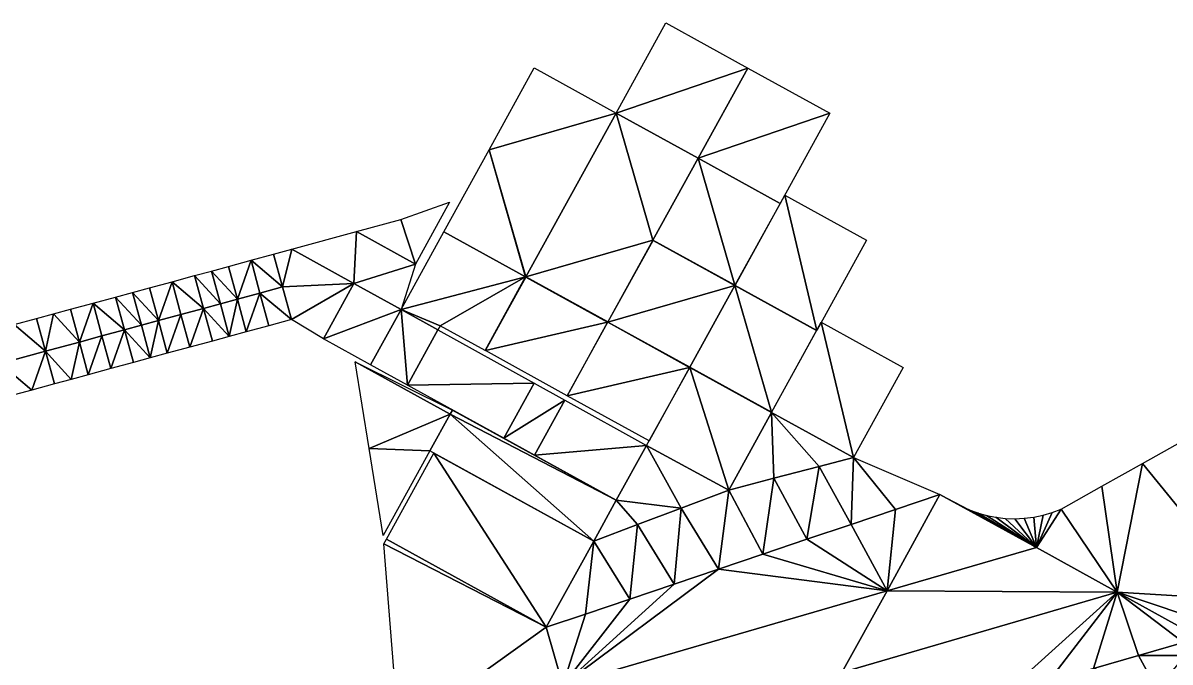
# Model space of a CAD drawing. Header units: millimetres. Extents: x 236046 to 236475, y 140480 to 140633.
# Drawn here: x 236120.76 to 236169.81, y 140606.14 to 140633.47 of the extents above; entities that cross this region are included whole.
import ezdxf

# ---------------------------------------------------------------- set-up
doc = ezdxf.new("R2010")
doc.units = ezdxf.units.MM
doc.layers.add('pas de calque', color=7, linetype='Continuous')

msp = doc.modelspace()

# ---------------------------------------------------------------- linework, layer by layer
at = {"layer": 'pas de calque'}
for points in [[(236146.127, 140629.62, 75.48), (236148.251, 140633.473, 75.48), (236151.754, 140631.542, 75.43), (236146.127, 140629.62, 75.48)], [(236146.127, 140629.62, 75.48), (236140.692, 140628.048, 75.513), (236142.624, 140631.551, 75.513), (236146.127, 140629.62, 75.48)], [(236146.127, 140629.62, 75.48), (236151.754, 140631.542, 75.43), (236149.629, 140627.689, 75.43), (236146.127, 140629.62, 75.48)], [(236155.257, 140629.61, 75.38), (236149.629, 140627.689, 75.43), (236151.754, 140631.542, 75.43), (236155.257, 140629.61, 75.38)], [(236140.692, 140628.048, 75.513), (236146.127, 140629.62, 75.48), (236142.264, 140622.614, 75.48), (236140.692, 140628.048, 75.513)], [(236142.264, 140622.614, 75.48), (236146.127, 140629.62, 75.48), (236147.698, 140624.186, 75.43), (236142.264, 140622.614, 75.48)], [(236147.698, 140624.186, 75.43), (236146.127, 140629.62, 75.48), (236149.629, 140627.689, 75.43), (236147.698, 140624.186, 75.43)], [(236155.257, 140629.61, 75.38), (236153.132, 140625.757, 75.38), (236149.629, 140627.689, 75.43), (236155.257, 140629.61, 75.38)], [(236138.761, 140624.546, 75.513), (236140.692, 140628.048, 75.513), (236142.25, 140622.611, 75.48), (236138.761, 140624.546, 75.513)], [(236142.25, 140622.611, 75.48), (236140.692, 140628.048, 75.513), (236142.264, 140622.614, 75.48), (236142.25, 140622.611, 75.48)], [(236147.698, 140624.186, 75.43), (236149.629, 140627.689, 75.43), (236151.201, 140622.254, 75.38), (236147.698, 140624.186, 75.43)], [(236151.201, 140622.254, 75.38), (236149.629, 140627.689, 75.43), (236153.132, 140625.757, 75.38), (236151.201, 140622.254, 75.38)], [(236139, 140625.808, 74.305), (236137.541, 140623.161, 74.35), (236136.919, 140625.061, 74.329), (236139, 140625.808, 74.305)], [(236153.334, 140626.103, 75.22), (236154.704, 140620.323, 75.17), (236151.21, 140622.25, 75.22), (236153.334, 140626.103, 75.22)], [(236153.334, 140626.103, 75.22), (236156.828, 140624.176, 75.17), (236154.704, 140620.323, 75.17), (236153.334, 140626.103, 75.22)], [(236136.919, 140625.061, 74.329), (236137.541, 140623.161, 74.35), (236135.026, 140624.547, 74.35), (236136.919, 140625.061, 74.329)], [(236135.026, 140624.547, 74.35), (236134.912, 140622.328, 75.28), (236132.253, 140623.795, 75.28), (236135.026, 140624.547, 74.35)], [(236134.912, 140622.328, 75.28), (236135.026, 140624.547, 74.35), (236137.541, 140623.161, 74.35), (236134.912, 140622.328, 75.28)], [(236138.761, 140624.546, 75.513), (236142.25, 140622.611, 75.48), (236136.926, 140621.218, 75.499), (236138.761, 140624.546, 75.513)], [(236132.253, 140623.795, 75.28), (236131.856, 140622.184, 75.28), (236131.476, 140623.584, 75.258), (236132.253, 140623.795, 75.28)], [(236132.253, 140623.795, 75.28), (236134.912, 140622.328, 75.28), (236131.856, 140622.184, 75.28), (236132.253, 140623.795, 75.28)], [(236145.767, 140620.683, 75.43), (236142.264, 140622.614, 75.48), (236147.698, 140624.186, 75.43), (236145.767, 140620.683, 75.43)], [(236147.702, 140624.172, 75.27), (236151.196, 140622.246, 75.22), (236145.776, 140620.678, 75.27), (236147.702, 140624.172, 75.27)], [(236129.926, 140621.66, 75.09), (236129.546, 140623.06, 75.068), (236130.511, 140623.322, 75.163), (236129.926, 140621.66, 75.09)], [(236130.891, 140621.922, 75.185), (236129.926, 140621.66, 75.09), (236130.511, 140623.322, 75.163), (236130.891, 140621.922, 75.185)], [(236130.511, 140623.322, 75.163), (236131.476, 140623.584, 75.258), (236131.856, 140622.184, 75.28), (236130.511, 140623.322, 75.163)], [(236130.891, 140621.922, 75.185), (236130.511, 140623.322, 75.163), (236131.856, 140622.184, 75.28), (236130.891, 140621.922, 75.185)], [(236128.099, 140622.667, 75.061), (236128.822, 140622.863, 75.065), (236129.202, 140621.464, 75.086), (236128.099, 140622.667, 75.061)], [(236129.926, 140621.66, 75.09), (236128.822, 140622.863, 75.065), (236129.546, 140623.06, 75.068), (236129.926, 140621.66, 75.09)], [(236129.202, 140621.464, 75.086), (236128.822, 140622.863, 75.065), (236129.926, 140621.66, 75.09), (236129.202, 140621.464, 75.086)], [(236134.912, 140622.328, 75.28), (236137.541, 140623.161, 74.35), (236136.926, 140621.218, 75.499), (236134.912, 140622.328, 75.28)], [(236126.168, 140622.143, 74.871), (236127.133, 140622.405, 74.966), (236126.548, 140620.743, 74.892), (236126.168, 140622.143, 74.871)], [(236126.548, 140620.743, 74.892), (236127.133, 140622.405, 74.966), (236127.513, 140621.005, 74.988), (236126.548, 140620.743, 74.892)], [(236128.478, 140621.267, 75.083), (236127.133, 140622.405, 74.966), (236128.099, 140622.667, 75.061), (236128.478, 140621.267, 75.083)], [(236127.133, 140622.405, 74.966), (236128.478, 140621.267, 75.083), (236127.513, 140621.005, 74.988), (236127.133, 140622.405, 74.966)], [(236128.478, 140621.267, 75.083), (236128.099, 140622.667, 75.061), (236129.202, 140621.464, 75.086), (236128.478, 140621.267, 75.083)], [(236131.856, 140622.184, 75.28), (236134.912, 140622.328, 75.28), (236132.236, 140620.785, 75.302), (236131.856, 140622.184, 75.28)], [(236132.236, 140620.785, 75.302), (236134.912, 140622.328, 75.28), (236133.609, 140619.964, 75.326), (236132.236, 140620.785, 75.302)], [(236133.609, 140619.964, 75.326), (236134.912, 140622.328, 75.28), (236136.926, 140621.218, 75.499), (236133.609, 140619.964, 75.326)], [(236138.599, 140620.524, 75.508), (236136.926, 140621.218, 75.499), (236142.25, 140622.611, 75.48), (236138.599, 140620.524, 75.508)], [(236138.599, 140620.524, 75.508), (236142.25, 140622.611, 75.48), (236140.526, 140619.462, 75.48), (236138.599, 140620.524, 75.508)], [(236142.25, 140622.611, 75.48), (236142.254, 140622.608, 75.48), (236140.526, 140619.462, 75.48), (236142.25, 140622.611, 75.48)], [(236140.526, 140619.462, 75.48), (236142.254, 140622.608, 75.48), (236142.259, 140622.605, 75.48), (236140.526, 140619.462, 75.48)], [(236145.762, 140620.674, 75.27), (236140.534, 140619.457, 75.32), (236142.268, 140622.601, 75.32), (236145.762, 140620.674, 75.27)], [(236142.25, 140622.611, 75.48), (236142.264, 140622.614, 75.48), (236142.254, 140622.608, 75.48), (236142.25, 140622.611, 75.48)], [(236142.259, 140622.605, 75.48), (236142.254, 140622.608, 75.48), (236142.264, 140622.614, 75.48), (236142.259, 140622.605, 75.48)], [(236124.721, 140621.749, 74.863), (236125.445, 140621.946, 74.867), (236125.825, 140620.547, 74.889), (236124.721, 140621.749, 74.863)], [(236126.548, 140620.743, 74.892), (236125.445, 140621.946, 74.867), (236126.168, 140622.143, 74.871), (236126.548, 140620.743, 74.892)], [(236125.445, 140621.946, 74.867), (236126.548, 140620.743, 74.892), (236125.825, 140620.547, 74.889), (236125.445, 140621.946, 74.867)], [(236130.306, 140620.261, 75.112), (236129.926, 140621.66, 75.09), (236130.891, 140621.922, 75.185), (236130.306, 140620.261, 75.112)], [(236130.891, 140621.922, 75.185), (236131.271, 140620.523, 75.207), (236130.306, 140620.261, 75.112), (236130.891, 140621.922, 75.185)], [(236130.891, 140621.922, 75.185), (236131.856, 140622.184, 75.28), (236132.236, 140620.785, 75.302), (236130.891, 140621.922, 75.185)], [(236130.891, 140621.922, 75.185), (236132.236, 140620.785, 75.302), (236131.271, 140620.523, 75.207), (236130.891, 140621.922, 75.185)], [(236145.776, 140620.678, 75.27), (236151.196, 140622.246, 75.22), (236149.27, 140618.751, 75.22), (236145.776, 140620.678, 75.27)], [(236149.278, 140618.747, 75.06), (236151.205, 140622.241, 75.06), (236152.772, 140616.82, 75.01), (236149.278, 140618.747, 75.06)], [(236154.699, 140620.314, 75.01), (236152.772, 140616.82, 75.01), (236151.205, 140622.241, 75.06), (236154.699, 140620.314, 75.01)], [(236123.171, 140619.826, 74.695), (236122.791, 140621.225, 74.673), (236123.756, 140621.487, 74.768), (236123.171, 140619.826, 74.695)], [(236123.171, 140619.826, 74.695), (236123.756, 140621.487, 74.768), (236124.136, 140620.088, 74.79), (236123.171, 140619.826, 74.695)], [(236124.721, 140621.749, 74.863), (236125.101, 140620.35, 74.885), (236123.756, 140621.487, 74.768), (236124.721, 140621.749, 74.863)], [(236123.756, 140621.487, 74.768), (236125.101, 140620.35, 74.885), (236124.136, 140620.088, 74.79), (236123.756, 140621.487, 74.768)], [(236124.721, 140621.749, 74.863), (236125.825, 140620.547, 74.889), (236125.101, 140620.35, 74.885), (236124.721, 140621.749, 74.863)], [(236128.478, 140621.267, 75.083), (236129.202, 140621.464, 75.086), (236129.582, 140620.064, 75.108), (236128.478, 140621.267, 75.083)], [(236129.582, 140620.064, 75.108), (236129.202, 140621.464, 75.086), (236129.926, 140621.66, 75.09), (236129.582, 140620.064, 75.108)], [(236129.582, 140620.064, 75.108), (236129.926, 140621.66, 75.09), (236130.306, 140620.261, 75.112), (236129.582, 140620.064, 75.108)], [(236120.378, 140620.57, 74.57), (236121.343, 140620.832, 74.666), (236121.723, 140619.433, 74.688), (236120.378, 140620.57, 74.57)], [(236121.723, 140619.433, 74.688), (236121.343, 140620.832, 74.666), (236122.067, 140621.029, 74.669), (236121.723, 140619.433, 74.688)], [(236122.067, 140621.029, 74.669), (236123.171, 140619.826, 74.695), (236121.723, 140619.433, 74.688), (236122.067, 140621.029, 74.669)], [(236122.067, 140621.029, 74.669), (236122.791, 140621.225, 74.673), (236123.171, 140619.826, 74.695), (236122.067, 140621.029, 74.669)], [(236127.513, 140621.005, 74.988), (236126.928, 140619.344, 74.914), (236126.548, 140620.743, 74.892), (236127.513, 140621.005, 74.988)], [(236127.513, 140621.005, 74.988), (236127.893, 140619.606, 75.009), (236126.928, 140619.344, 74.914), (236127.513, 140621.005, 74.988)], [(236127.513, 140621.005, 74.988), (236128.478, 140621.267, 75.083), (236127.893, 140619.606, 75.009), (236127.513, 140621.005, 74.988)], [(236127.893, 140619.606, 75.009), (236128.478, 140621.267, 75.083), (236128.858, 140619.868, 75.104), (236127.893, 140619.606, 75.009)], [(236129.582, 140620.064, 75.108), (236128.858, 140619.868, 75.104), (236128.478, 140621.267, 75.083), (236129.582, 140620.064, 75.108)], [(236133.609, 140619.964, 75.326), (236136.926, 140621.218, 75.499), (236135.623, 140618.853, 75.526), (236133.609, 140619.964, 75.326)], [(236137.199, 140617.984, 75.535), (236135.623, 140618.853, 75.526), (236136.926, 140621.218, 75.499), (236137.199, 140617.984, 75.535)], [(236138.503, 140620.349, 75.508), (236137.199, 140617.984, 75.535), (236136.926, 140621.218, 75.499), (236138.503, 140620.349, 75.508)], [(236136.926, 140621.218, 75.499), (236138.599, 140620.524, 75.508), (236138.503, 140620.349, 75.508), (236136.926, 140621.218, 75.499)], [(236120.378, 140620.57, 74.57), (236121.723, 140619.433, 74.688), (236119.793, 140618.909, 74.495), (236120.378, 140620.57, 74.57)], [(236124.136, 140620.088, 74.79), (236125.101, 140620.35, 74.885), (236124.516, 140618.689, 74.812), (236124.136, 140620.088, 74.79)], [(236125.481, 140618.951, 74.907), (236124.516, 140618.689, 74.812), (236125.101, 140620.35, 74.885), (236125.481, 140618.951, 74.907)], [(236126.204, 140619.147, 74.91), (236125.101, 140620.35, 74.885), (236125.825, 140620.547, 74.889), (236126.204, 140619.147, 74.91)], [(236126.204, 140619.147, 74.91), (236125.481, 140618.951, 74.907), (236125.101, 140620.35, 74.885), (236126.204, 140619.147, 74.91)], [(236125.825, 140620.547, 74.889), (236126.548, 140620.743, 74.892), (236126.204, 140619.147, 74.91), (236125.825, 140620.547, 74.889)], [(236126.548, 140620.743, 74.892), (236126.928, 140619.344, 74.914), (236126.204, 140619.147, 74.91), (236126.548, 140620.743, 74.892)], [(236137.199, 140617.984, 75.535), (236138.503, 140620.349, 75.508), (236142.615, 140618.072, 75.167), (236137.199, 140617.984, 75.535)], [(236144.029, 140617.53, 75.27), (236140.534, 140619.457, 75.32), (236145.762, 140620.674, 75.27), (236144.029, 140617.53, 75.27)], [(236149.265, 140618.743, 75.06), (236144.037, 140617.525, 75.11), (236145.771, 140620.669, 75.11), (236149.265, 140618.743, 75.06)], [(236156.275, 140614.889, 74.8), (236152.774, 140616.814, 74.85), (236154.897, 140620.673, 74.85), (236156.275, 140614.889, 74.8)], [(236156.275, 140614.889, 74.8), (236154.897, 140620.673, 74.85), (236158.4, 140618.742, 74.8), (236156.275, 140614.889, 74.8)], [(236123.171, 140619.826, 74.695), (236124.136, 140620.088, 74.79), (236123.551, 140618.427, 74.717), (236123.171, 140619.826, 74.695)], [(236123.551, 140618.427, 74.717), (236124.136, 140620.088, 74.79), (236124.516, 140618.689, 74.812), (236123.551, 140618.427, 74.717)], [(236121.138, 140617.772, 74.613), (236119.793, 140618.909, 74.495), (236121.723, 140619.433, 74.688), (236121.138, 140617.772, 74.613)], [(236122.103, 140618.034, 74.709), (236121.138, 140617.772, 74.613), (236121.723, 140619.433, 74.688), (236122.103, 140618.034, 74.709)], [(236123.171, 140619.826, 74.695), (236122.827, 140618.23, 74.713), (236121.723, 140619.433, 74.688), (236123.171, 140619.826, 74.695)], [(236121.723, 140619.433, 74.688), (236122.827, 140618.23, 74.713), (236122.103, 140618.034, 74.709), (236121.723, 140619.433, 74.688)], [(236122.827, 140618.23, 74.713), (236123.171, 140619.826, 74.695), (236123.551, 140618.427, 74.717), (236122.827, 140618.23, 74.713)], [(236120.173, 140617.51, 74.517), (236119.793, 140618.909, 74.495), (236121.138, 140617.772, 74.613), (236120.173, 140617.51, 74.517)], [(236139.029, 140616.747, 74.464), (236135.566, 140615.27, 74.555), (236134.968, 140618.986, 74.51), (236139.029, 140616.747, 74.464)], [(236139.121, 140616.913, 74.464), (236139.029, 140616.747, 74.464), (236134.968, 140618.986, 74.51), (236139.121, 140616.913, 74.464)], [(236149.265, 140618.743, 75.06), (236147.531, 140615.599, 75.06), (236144.037, 140617.525, 75.11), (236149.265, 140618.743, 75.06)], [(236147.429, 140615.405, 74.9), (236149.273, 140618.739, 74.9), (236150.938, 140613.492, 74.85), (236147.429, 140615.405, 74.9)], [(236149.273, 140618.739, 74.9), (236152.774, 140616.814, 74.85), (236150.938, 140613.492, 74.85), (236149.273, 140618.739, 74.9)], [(236141.315, 140615.715, 75.18), (236137.199, 140617.984, 75.535), (236142.615, 140618.072, 75.167), (236141.315, 140615.715, 75.18)], [(236141.315, 140615.715, 75.18), (236142.615, 140618.072, 75.167), (236143.926, 140617.345, 75.159), (236141.315, 140615.715, 75.18)], [(236139.121, 140616.913, 74.464), (236146.131, 140613.059, 74.9), (236139.029, 140616.747, 74.464), (236139.121, 140616.913, 74.464)], [(236142.628, 140614.991, 75.172), (236141.315, 140615.715, 75.18), (236143.926, 140617.345, 75.159), (236142.628, 140614.991, 75.172)], [(236142.628, 140614.991, 75.172), (236143.926, 140617.345, 75.159), (236147.429, 140615.405, 74.9), (236142.628, 140614.991, 75.172)], [(236138.162, 140615.175, 74.505), (236135.566, 140615.27, 74.555), (236139.029, 140616.747, 74.464), (236138.162, 140615.175, 74.505)], [(236145.166, 140611.308, 74.9), (236138.162, 140615.175, 74.505), (236139.029, 140616.747, 74.464), (236145.166, 140611.308, 74.9)], [(236145.166, 140611.308, 74.9), (236139.029, 140616.747, 74.464), (236146.131, 140613.059, 74.9), (236145.166, 140611.308, 74.9)], [(236152.873, 140613.999, 74.832), (236150.938, 140613.492, 74.85), (236152.774, 140616.814, 74.85), (236152.873, 140613.999, 74.832)], [(236154.807, 140614.505, 74.814), (236152.873, 140613.999, 74.832), (236152.774, 140616.814, 74.85), (236154.807, 140614.505, 74.814)], [(236156.275, 140614.889, 74.8), (236154.807, 140614.505, 74.814), (236152.774, 140616.814, 74.85), (236156.275, 140614.889, 74.8)], [(236173.404, 140608.774, 74.977), (236168.639, 140614.634, 75.144), (236170.385, 140615.611, 75.242), (236173.404, 140608.774, 74.977)], [(236135.566, 140615.27, 74.555), (236138.162, 140615.175, 74.505), (236136.165, 140611.553, 74.6), (236135.566, 140615.27, 74.555)], [(236143.138, 140607.63, 74.791), (236136.307, 140611.396, 74.908), (236138.335, 140615.074, 75), (236143.138, 140607.63, 74.791)], [(236145.166, 140611.308, 74.9), (236143.138, 140607.63, 74.791), (236138.335, 140615.074, 75), (236145.166, 140611.308, 74.9)], [(236147.429, 140615.405, 74.9), (236146.131, 140613.059, 74.9), (236142.628, 140614.991, 75.172), (236147.429, 140615.405, 74.9)], [(236148.907, 140612.724, 74.868), (236146.131, 140613.059, 74.9), (236147.429, 140615.405, 74.9), (236148.907, 140612.724, 74.868)], [(236147.429, 140615.405, 74.9), (236150.938, 140613.492, 74.85), (236148.907, 140612.724, 74.868), (236147.429, 140615.405, 74.9)], [(236154.286, 140611.39, 74.791), (236152.873, 140613.999, 74.832), (236154.807, 140614.505, 74.814), (236154.286, 140611.39, 74.791)], [(236154.286, 140611.39, 74.791), (236154.807, 140614.505, 74.814), (236156.181, 140612.029, 74.791), (236154.286, 140611.39, 74.791)], [(236156.275, 140614.889, 74.8), (236156.181, 140612.029, 74.791), (236154.807, 140614.505, 74.814), (236156.275, 140614.889, 74.8)], [(236158.076, 140612.669, 74.791), (236156.181, 140612.029, 74.791), (236156.275, 140614.889, 74.8), (236158.076, 140612.669, 74.791)], [(236158.076, 140612.669, 74.791), (236156.275, 140614.889, 74.8), (236159.971, 140613.308, 74.791), (236158.076, 140612.669, 74.791)], [(236166.894, 140613.657, 75.046), (236168.639, 140614.634, 75.144), (236167.556, 140609.126, 74.9), (236166.894, 140613.657, 75.046)], [(236173.404, 140608.774, 74.977), (236167.556, 140609.126, 74.9), (236168.639, 140614.634, 75.144), (236173.404, 140608.774, 74.977)], [(236152.391, 140610.751, 74.791), (236150.938, 140613.492, 74.85), (236152.873, 140613.999, 74.832), (236152.391, 140610.751, 74.791)], [(236152.391, 140610.751, 74.791), (236152.873, 140613.999, 74.832), (236154.286, 140611.39, 74.791), (236152.391, 140610.751, 74.791)], [(236150.938, 140613.492, 74.85), (236150.496, 140610.112, 74.791), (236148.907, 140612.724, 74.868), (236150.938, 140613.492, 74.85)], [(236150.496, 140610.112, 74.791), (236150.938, 140613.492, 74.85), (236152.391, 140610.751, 74.791), (236150.496, 140610.112, 74.791)], [(236167.556, 140609.126, 74.9), (236165.149, 140612.68, 74.949), (236166.894, 140613.657, 75.046), (236167.556, 140609.126, 74.9)], [(236145.166, 140611.308, 74.9), (236146.131, 140613.059, 74.9), (236147.036, 140612.016, 74.884), (236145.166, 140611.308, 74.9)], [(236146.131, 140613.059, 74.9), (236148.907, 140612.724, 74.868), (236147.036, 140612.016, 74.884), (236146.131, 140613.059, 74.9)], [(236158.076, 140612.669, 74.791), (236159.971, 140613.308, 74.791), (236157.711, 140609.19, 74.85), (236158.076, 140612.669, 74.791)], [(236164.093, 140611.035, 74.85), (236157.711, 140609.19, 74.85), (236159.971, 140613.308, 74.791), (236164.093, 140611.035, 74.85)], [(236159.971, 140613.308, 74.791), (236161.194, 140612.663, 74.81), (236164.093, 140611.035, 74.85), (236159.971, 140613.308, 74.791)], [(236147.036, 140612.016, 74.884), (236148.907, 140612.724, 74.868), (236148.601, 140609.473, 74.791), (236147.036, 140612.016, 74.884)], [(236148.907, 140612.724, 74.868), (236150.496, 140610.112, 74.791), (236148.601, 140609.473, 74.791), (236148.907, 140612.724, 74.868)], [(236156.181, 140612.029, 74.791), (236158.076, 140612.669, 74.791), (236157.711, 140609.19, 74.85), (236156.181, 140612.029, 74.791)], [(236164.093, 140611.035, 74.85), (236161.194, 140612.663, 74.81), (236161.575, 140612.522, 74.818), (236164.093, 140611.035, 74.85)], [(236164.093, 140611.035, 74.85), (236161.575, 140612.522, 74.818), (236161.965, 140612.411, 74.827), (236164.093, 140611.035, 74.85)], [(236165.149, 140612.68, 74.949), (236167.556, 140609.126, 74.9), (236164.093, 140611.035, 74.85), (236165.149, 140612.68, 74.949)], [(236164.093, 140611.035, 74.85), (236164.77, 140612.536, 74.93), (236165.149, 140612.68, 74.949), (236164.093, 140611.035, 74.85)], [(236164.77, 140612.536, 74.93), (236164.093, 140611.035, 74.85), (236164.38, 140612.422, 74.912), (236164.77, 140612.536, 74.93)], [(236146.706, 140608.833, 74.791), (236145.166, 140611.308, 74.9), (236147.036, 140612.016, 74.884), (236146.706, 140608.833, 74.791)], [(236146.706, 140608.833, 74.791), (236147.036, 140612.016, 74.884), (236148.601, 140609.473, 74.791), (236146.706, 140608.833, 74.791)], [(236156.181, 140612.029, 74.791), (236157.711, 140609.19, 74.85), (236154.286, 140611.39, 74.791), (236156.181, 140612.029, 74.791)], [(236162.364, 140612.332, 74.838), (236164.093, 140611.035, 74.85), (236161.965, 140612.411, 74.827), (236162.364, 140612.332, 74.838)], [(236162.364, 140612.332, 74.838), (236162.767, 140612.285, 74.851), (236164.093, 140611.035, 74.85), (236162.364, 140612.332, 74.838)], [(236164.093, 140611.035, 74.85), (236162.767, 140612.285, 74.851), (236163.173, 140612.271, 74.864), (236164.093, 140611.035, 74.85)], [(236164.093, 140611.035, 74.85), (236163.173, 140612.271, 74.864), (236163.579, 140612.289, 74.879), (236164.093, 140611.035, 74.85)], [(236163.579, 140612.289, 74.879), (236163.982, 140612.339, 74.895), (236164.093, 140611.035, 74.85), (236163.579, 140612.289, 74.879)], [(236163.982, 140612.339, 74.895), (236164.38, 140612.422, 74.912), (236164.093, 140611.035, 74.85), (236163.982, 140612.339, 74.895)], [(236136.307, 140611.396, 74.908), (236143.138, 140607.63, 74.791), (236136.194, 140611.19, 74.908), (236136.307, 140611.396, 74.908)], [(236136.834, 140603.116, 74.755), (236136.194, 140611.19, 74.908), (236143.138, 140607.63, 74.791), (236136.834, 140603.116, 74.755)], [(236145.166, 140611.308, 74.9), (236144.81, 140608.194, 74.791), (236143.138, 140607.63, 74.791), (236145.166, 140611.308, 74.9)], [(236146.706, 140608.833, 74.791), (236144.81, 140608.194, 74.791), (236145.166, 140611.308, 74.9), (236146.706, 140608.833, 74.791)], [(236152.391, 140610.751, 74.791), (236154.286, 140611.39, 74.791), (236157.711, 140609.19, 74.85), (236152.391, 140610.751, 74.791)], [(236157.711, 140609.19, 74.85), (236164.093, 140611.035, 74.85), (236167.556, 140609.126, 74.9), (236157.711, 140609.19, 74.85)], [(236157.711, 140609.19, 74.85), (236150.496, 140610.112, 74.791), (236152.391, 140610.751, 74.791), (236157.711, 140609.19, 74.85)], [(236143.848, 140605.158, 74.85), (236148.601, 140609.473, 74.791), (236150.496, 140610.112, 74.791), (236143.848, 140605.158, 74.85)], [(236143.848, 140605.158, 74.85), (236150.496, 140610.112, 74.791), (236157.711, 140609.19, 74.85), (236143.848, 140605.158, 74.85)], [(236146.706, 140608.833, 74.791), (236148.601, 140609.473, 74.791), (236143.848, 140605.158, 74.85), (236146.706, 140608.833, 74.791)], [(236155.771, 140605.689, 74.9), (236143.848, 140605.158, 74.85), (236157.711, 140609.19, 74.85), (236155.771, 140605.689, 74.9)], [(236157.711, 140609.19, 74.85), (236167.556, 140609.126, 74.9), (236155.771, 140605.689, 74.9), (236157.711, 140609.19, 74.85)], [(236155.771, 140605.689, 74.9), (236167.556, 140609.126, 74.9), (236162.699, 140604.75, 74.95), (236155.771, 140605.689, 74.9)], [(236162.699, 140604.75, 74.95), (236167.556, 140609.126, 74.9), (236164.62, 140605.306, 74.95), (236162.699, 140604.75, 74.95)], [(236164.62, 140605.306, 74.95), (236167.556, 140609.126, 74.9), (236166.541, 140605.861, 74.95), (236164.62, 140605.306, 74.95)], [(236166.541, 140605.861, 74.95), (236167.556, 140609.126, 74.9), (236168.462, 140606.417, 74.95), (236166.541, 140605.861, 74.95)], [(236167.556, 140609.126, 74.9), (236173.404, 140608.774, 74.977), (236171.857, 140607.692, 74.858), (236167.556, 140609.126, 74.9)], [(236167.556, 140609.126, 74.9), (236171.857, 140607.692, 74.858), (236171.09, 140607.177, 74.95), (236167.556, 140609.126, 74.9)], [(236170.384, 140606.973, 74.95), (236167.556, 140609.126, 74.9), (236171.09, 140607.177, 74.95), (236170.384, 140606.973, 74.95)], [(236168.462, 140606.417, 74.95), (236167.556, 140609.126, 74.9), (236170.384, 140606.973, 74.95), (236168.462, 140606.417, 74.95)], [(236143.848, 140605.158, 74.85), (236144.81, 140608.194, 74.791), (236146.706, 140608.833, 74.791), (236143.848, 140605.158, 74.85)], [(236143.138, 140607.63, 74.791), (236144.81, 140608.194, 74.791), (236143.848, 140605.158, 74.85), (236143.138, 140607.63, 74.791)], [(236136.834, 140603.116, 74.755), (236143.138, 140607.63, 74.791), (236143.848, 140605.158, 74.85), (236136.834, 140603.116, 74.755)], [(236170.384, 140606.973, 74.95), (236170.461, 140606.421, 74.961), (236168.462, 140606.417, 74.95), (236170.384, 140606.973, 74.95)], [(236168.462, 140606.417, 74.95), (236169.239, 140604.982, 74.98), (236166.541, 140605.861, 74.95), (236168.462, 140606.417, 74.95)], [(236169.239, 140604.982, 74.98), (236168.462, 140606.417, 74.95), (236170.461, 140606.421, 74.961), (236169.239, 140604.982, 74.98)]]:
    msp.add_3dface(points, dxfattribs=at)

doc.saveas('drawing.dxf')
